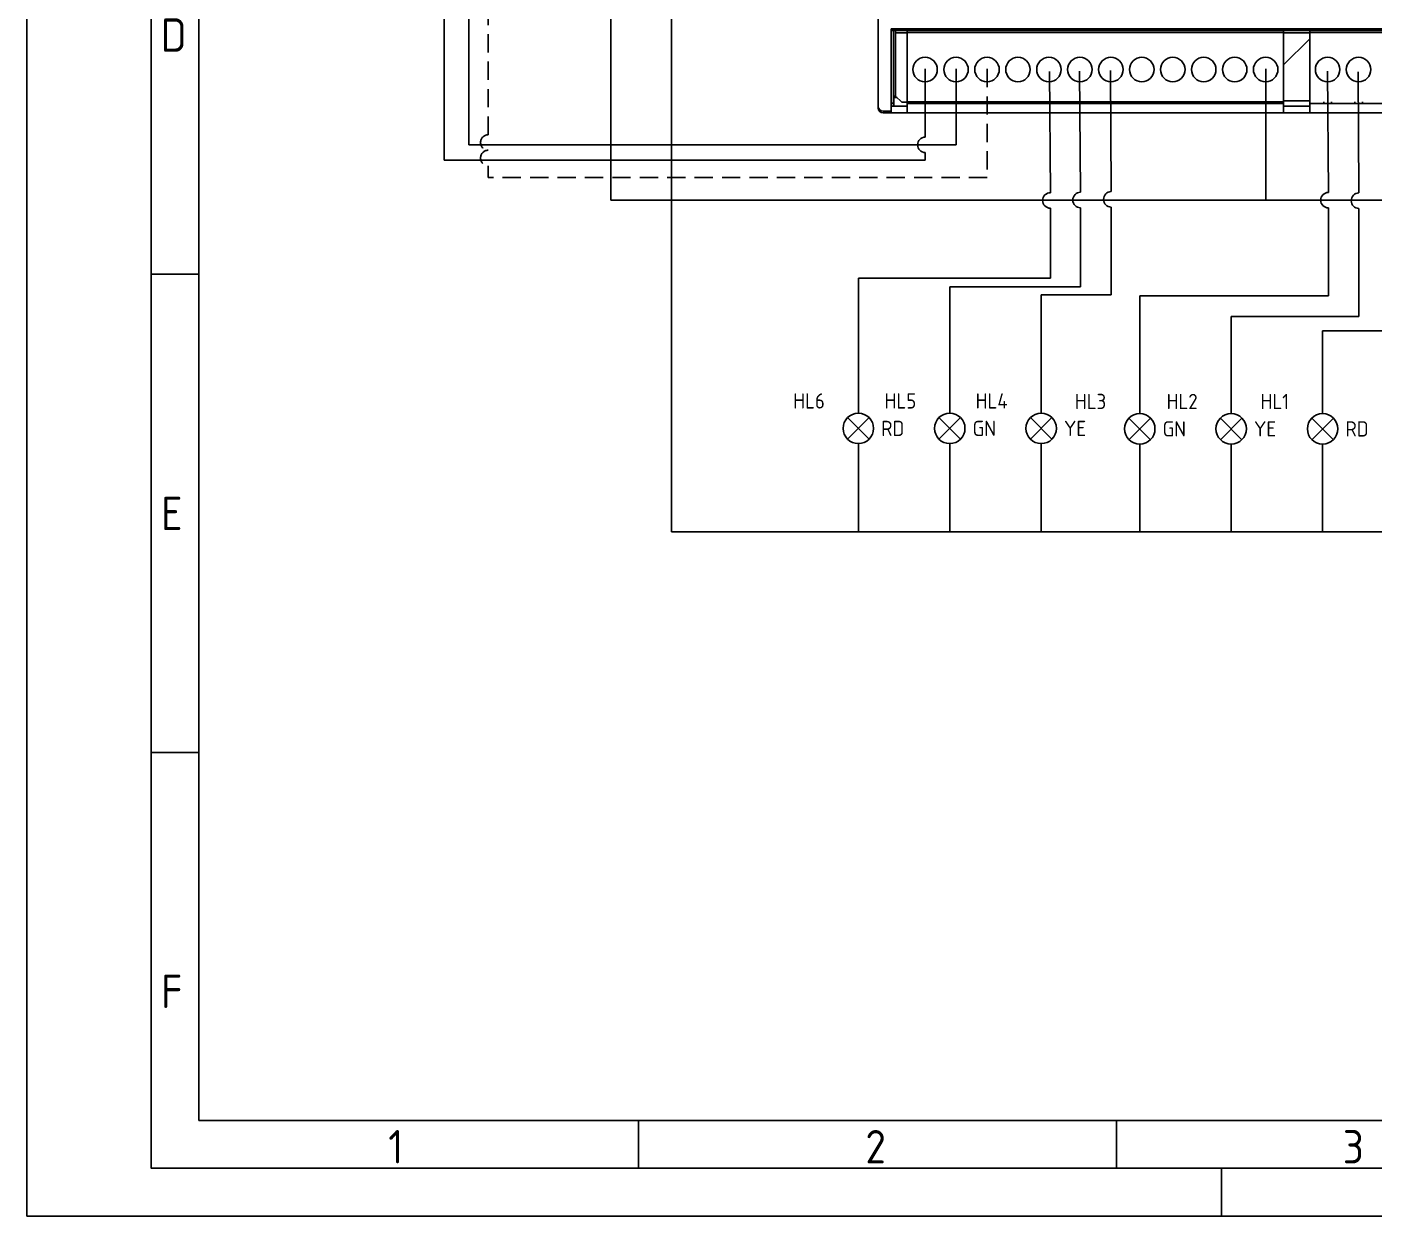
# Model space of a CAD drawing. Header units: millimetres. Extents: x 367 to 1026, y -455 to 11.
# Drawn here: x 367 to 588, y -455.1 to -260.1 of the extents above; entities that cross this region are included whole.
import ezdxf
from ezdxf.enums import TextEntityAlignment as Align

# ---------------------------------------------------------------- set-up
doc = ezdxf.new("R2010")
doc.units = ezdxf.units.MM
doc.header["$LTSCALE"] = 6
doc.linetypes.add('DASHED', pattern=[0.75, 0.5, -0.25])
for name, color, linetype in [('035', 5, 'Continuous'), ('07', 7, 'Continuous'), ('8_ALL_NOTES_BALLOONS_SYMBOLS_GT', 7, 'Continuous'), ('MISC', 2, 'Continuous'), ('RED_2.5mm^2', 1, 'Continuous'), ('SYMS', 7, 'Continuous'), ('TAGS', 51, 'Continuous'), ('TAN_6.0mm^2', 31, 'Continuous')]:
    doc.layers.add(name, color=color, linetype=linetype)
doc.styles.add('ISO Proportional', font='isocp.shx')
doc.styles.add('WD_IEC', font='isocp2.shx', dxfattribs={"width": 0.9, "height": 4})

# ---------------------------------------------------------------- blocks, each defined once
blk = doc.blocks.new('DIN_border_a3')
at = {"layer": '035'}
for p, q in [((17.98, 98.54), (13, 98.54)), ((18, 48.5), (13.02, 48.5)), ((64, 10), (64, 5)), ((114, 10), (114, 5)), ((125, 0), (125, 5))]:
    blk.add_line(p, q, dxfattribs=at)
for points in [[(0, 297), (420, 297), (420, 0), (0, 0)], [(18, 287), (410, 287), (410, 10), (18, 10)]]:
    blk.add_lwpolyline(points, close=True, dxfattribs=at)
at = {"layer": '07'}
blk.add_lwpolyline([(13, 292), (415, 292), (415, 5), (13, 5)], close=True, dxfattribs=at)
at = {"layer": '035', "style": 'ISO Proportional'}
for s, p in [('D', (14, 121.79)), ('E', (14.02, 71.75)), ('F', (14.02, 21.75)), ('1', (37.81, 5.5)), ('2', (87.73, 5.5)), ('3', (137.68, 5.5))]:
    blk.add_text(s, height=3.5, dxfattribs=at).set_placement(p)
blk = doc.blocks.new('VLT1R')
for p, q in [((0, 7.5), (0, 2.5)), ((-1.77, -1.77), (1.77, 1.77)), ((1.77, -1.77), (-1.77, 1.77)), ((0, -2.5), (0, -7.5))]:
    blk.add_line(p, q)
blk.add_circle((0, 0), 2.5)
at = {"style": 'WD_IEC'}
for tag, p in [('INST', (-5.5, 10.25)), ('LOC', (-5.5, 6.75)), ('TAG1', (-5.5, 3.25)), ('DESC1', (-5.5, -6.35)), ('DESC2', (-5.5, -9.85)), ('DESC3', (-5.5, -13.35))]:
    blk.add_attdef(tag, text='', height=2.5, dxfattribs=at).set_placement(p, align=Align.RIGHT)
blk.add_attdef('TERM01', text='', height=2, rotation=90, dxfattribs=at).set_placement((-1, 7.5), align=Align.RIGHT)
at = {"style": 'WD_IEC', "flags": 1}
for tag, p, height in [('X2TERM01', (0, 7.5), 0.32), ('X4LINK', (-3, 0), 0.32), ('X1LINK', (3, 0), 0.32), ('ASSYCODE', (1, -4), 1), ('FAMILY', (1, -5.5), 1), ('CATDESC', (1, -7), 1), ('X8TERM02', (0, -7.5), 0.32)]:
    blk.add_attdef(tag, p, '', height=height, dxfattribs=at)
at = {"style": 'WD_IEC', "flags": 9}
for tag, p in [('MFG', (-6, -0.25)), ('CAT', (-6, -2.75))]:
    blk.add_attdef(tag, text='', height=1.5, dxfattribs=at).set_placement(p, align=Align.RIGHT)
at = {"style": 'WD_IEC'}
blk.add_attdef('TERM02', (-1, -7.5), '', height=2, rotation=90, dxfattribs=at)
at = {"lineweight": 13, "style": 'WD_IEC'}
blk.add_attdef('COLOR', text='', height=2.5, dxfattribs=at).set_placement((3.75, 0), align=Align.MIDDLE_LEFT)
at = {"lineweight": 15, "style": 'WD_IEC'}
for tag, p in [('XREF', (-5.5, -18)), ('WDTAGALT', (-5.5, -22))]:
    blk.add_attdef(tag, text='', height=2.5, dxfattribs=at).set_placement(p, align=Align.RIGHT)
blk = doc.blocks.new('VLT1G')
for p, q in [((0, 7.5), (0, 2.5)), ((-1.77, -1.77), (1.77, 1.77)), ((1.77, -1.77), (-1.77, 1.77)), ((0, -2.5), (0, -7.5))]:
    blk.add_line(p, q)
blk.add_circle((0, 0), 2.5)
at = {"style": 'WD_IEC'}
for tag, p in [('INST', (-5.5, 10.25)), ('LOC', (-5.5, 6.75)), ('TAG1', (-5.5, 3.25)), ('DESC1', (-5.5, -6.35)), ('DESC2', (-5.5, -9.85)), ('DESC3', (-5.5, -13.35))]:
    blk.add_attdef(tag, text='', height=2.5, dxfattribs=at).set_placement(p, align=Align.RIGHT)
blk.add_attdef('TERM01', text='', height=2, rotation=90, dxfattribs=at).set_placement((-1, 7.5), align=Align.RIGHT)
at = {"style": 'WD_IEC', "flags": 1}
for tag, p, height in [('X2TERM01', (0, 7.5), 0.32), ('X4LINK', (-3, 0), 0.32), ('X1LINK', (3, 0), 0.32), ('ASSYCODE', (1, -4), 1), ('FAMILY', (1, -5.5), 1), ('CATDESC', (1, -7), 1), ('X8TERM02', (0, -7.5), 0.32)]:
    blk.add_attdef(tag, p, '', height=height, dxfattribs=at)
at = {"style": 'WD_IEC', "flags": 9}
for tag, p in [('MFG', (-6, -0.25)), ('CAT', (-6, -2.75))]:
    blk.add_attdef(tag, text='', height=1.5, dxfattribs=at).set_placement(p, align=Align.RIGHT)
at = {"style": 'WD_IEC'}
blk.add_attdef('TERM02', (-1, -7.5), '', height=2, rotation=90, dxfattribs=at)
at = {"lineweight": 13, "style": 'WD_IEC'}
blk.add_attdef('COLOR', text='', height=2.5, dxfattribs=at).set_placement((3.75, 0), align=Align.MIDDLE_LEFT)
at = {"lineweight": 15, "style": 'WD_IEC'}
for tag, p in [('XREF', (-5.5, -18)), ('WDTAGALT', (-5.5, -21))]:
    blk.add_attdef(tag, text='', height=2.5, dxfattribs=at).set_placement(p, align=Align.RIGHT)
blk = doc.blocks.new('VLT1Y')
for p, q in [((0, 7.5), (0, 2.5)), ((-1.77, -1.77), (1.77, 1.77)), ((1.77, -1.77), (-1.77, 1.77)), ((0, -2.5), (0, -7.5))]:
    blk.add_line(p, q)
blk.add_circle((0, 0), 2.5)
at = {"style": 'WD_IEC'}
for tag, p in [('INST', (-5.5, 10.25)), ('LOC', (-5.5, 6.75)), ('TAG1', (-5.5, 3.25)), ('DESC1', (-5.5, -6.35)), ('DESC2', (-5.5, -9.85)), ('DESC3', (-5.5, -13.35))]:
    blk.add_attdef(tag, text='', height=2.5, dxfattribs=at).set_placement(p, align=Align.RIGHT)
blk.add_attdef('TERM01', text='', height=2, rotation=90, dxfattribs=at).set_placement((-1, 7.5), align=Align.RIGHT)
at = {"style": 'WD_IEC', "flags": 1}
for tag, p, height in [('X2TERM01', (0, 7.5), 0.32), ('X4LINK', (-3, 0), 0.32), ('X1LINK', (3, 0), 0.32), ('ASSYCODE', (1, -4), 1), ('FAMILY', (1, -5.5), 1), ('CATDESC', (1, -7), 1), ('X8TERM02', (0, -7.5), 0.32)]:
    blk.add_attdef(tag, p, '', height=height, dxfattribs=at)
at = {"style": 'WD_IEC', "flags": 9}
for tag, p in [('MFG', (-6, -0.25)), ('CAT', (-6, -2.75))]:
    blk.add_attdef(tag, text='', height=1.5, dxfattribs=at).set_placement(p, align=Align.RIGHT)
at = {"style": 'WD_IEC'}
blk.add_attdef('TERM02', (-1, -7.5), '', height=2, rotation=90, dxfattribs=at)
at = {"lineweight": 13, "style": 'WD_IEC'}
blk.add_attdef('COLOR', text='', height=2.5, dxfattribs=at).set_placement((3.75, 0), align=Align.MIDDLE_LEFT)
at = {"lineweight": 15, "style": 'WD_IEC'}
for tag, p in [('XREF', (-5.5, -18)), ('WDTAGALT', (-5.5, -21.5))]:
    blk.add_attdef(tag, text='', height=2.5, dxfattribs=at).set_placement(p, align=Align.RIGHT)

msp = doc.modelspace()

# ---------------------------------------------------------------- linework, layer by layer
at = {"color": 7, "linetype": 'Continuous'}
for p, q in [((506.67, -194.68), (506.67, -273.08)), ((508.77, -273.88), (508.77, -260.38)), ((508.77, -260.38), (641.85, -260.38)), ((507.47, -273.88), (508.77, -273.88))]:
    msp.add_line(p, q, dxfattribs=at)
msp.add_arc((507.47, -273.08), 0.8, 180, 270, dxfattribs=at)
at = {"layer": '8_ALL_NOTES_BALLOONS_SYMBOLS_GT', "color": 7, "linetype": 'Continuous'}
for p, q in [((506.67, -186.98), (506.67, -273.38)), ((508.77, -274.18), (508.77, -260.68)), ((508.77, -260.68), (641.85, -260.68)), ((509.17, -260.68), (509.17, -273.08)), ((509.52, -260.68), (509.52, -271.43)), ((511.41, -260.68), (511.41, -274.16)), ((573.15, -260.68), (573.15, -274.16)), ((577.45, -260.68), (577.45, -274.16)), ((511.41, -261.03), (509.52, -261.03)), ((511.43, -272.34), (511.43, -261.01)), ((573.15, -261.01), (511.43, -261.01)), ((577.45, -261.03), (573.15, -261.03)), ((577.45, -262), (573.15, -266.29)), ((577.47, -272.34), (577.47, -261.01)), ((639.19, -261.01), (577.47, -261.01)), ((509.2, -271.66), (509.47, -271.38)), ((509.2, -273.08), (509.2, -271.66)), ((509.2, -271.66), (509.75, -271.66)), ((510.52, -272.43), (509.52, -271.43)), ((509.17, -272.58), (508.77, -272.58)), ((511.41, -273.08), (508.77, -273.08)), ((510.52, -272.43), (511.41, -272.43)), ((511.41, -272.63), (573.15, -272.63)), ((573.15, -272.34), (511.43, -272.34)), ((513.74, -272.63), (513.74, -272.34)), ((514.99, -272.63), (514.99, -272.34)), ((518.8, -272.63), (518.8, -272.34)), ((520.07, -272.63), (520.07, -272.34)), ((523.88, -272.63), (523.88, -272.34)), ((525.15, -272.63), (525.15, -272.34)), ((528.96, -272.63), (528.96, -272.34)), ((530.23, -272.63), (530.23, -272.34)), ((534.04, -272.63), (534.04, -272.34)), ((535.31, -272.63), (535.31, -272.34)), ((539.12, -272.63), (539.12, -272.34)), ((540.39, -272.63), (540.39, -272.34)), ((544.2, -272.63), (544.2, -272.34)), ((545.47, -272.63), (545.47, -272.34)), ((549.28, -272.63), (549.28, -272.34)), ((550.55, -272.63), (550.55, -272.34)), ((554.36, -272.63), (554.36, -272.34)), ((555.63, -272.63), (555.63, -272.34)), ((559.44, -272.63), (559.44, -272.34)), ((560.71, -272.63), (560.71, -272.34)), ((564.52, -272.63), (564.52, -272.34)), ((565.79, -272.63), (565.79, -272.34)), ((569.6, -272.63), (569.6, -272.34)), ((570.87, -272.63), (570.87, -272.34)), ((577.45, -272.18), (573.15, -272.18)), ((577.45, -273.08), (573.15, -273.08)), ((577.45, -272.63), (639.19, -272.63)), ((579.78, -272.63), (579.78, -272.34)), ((581.03, -272.63), (581.03, -272.34)), ((584.84, -272.63), (584.84, -272.34)), ((586.11, -272.63), (586.11, -272.34)), ((701.87, -274.18), (507.47, -274.18)), ((511.41, -274.16), (573.15, -274.16))]:
    msp.add_line(p, q, dxfattribs=at)
for centre in [(514.35, -267.06), (519.43, -267.06), (524.51, -267.06), (529.59, -267.06), (534.67, -267.06), (539.75, -267.06), (544.83, -267.06), (549.91, -267.06), (554.99, -267.06), (560.07, -267.06), (565.15, -267.06), (570.23, -267.06), (580.39, -267.06), (585.47, -267.06)]:
    msp.add_circle(centre, 2.01, dxfattribs=at)
msp.add_arc((507.47, -273.38), 0.8, 180, 270, dxfattribs=at)
at = {"layer": 'RED_2.5mm^2'}
for p, q in [((435.46, -281.95), (435.46, -90.19)), ((462.77, -132.95), (462.77, -288.51)), ((514.38, -266.96), (514.38, -278.14)), ((534.77, -267.39), (534.91, -287.26)), ((539.7, -267.33), (539.85, -287.2)), ((544.76, -267.22), (544.9, -287.09)), ((570.26, -266.96), (570.26, -288.51)), ((580.38, -267.35), (580.53, -287.22)), ((585.4, -267.44), (585.54, -287.31)), ((514.38, -280.68), (514.38, -281.95)), ((514.38, -281.95), (435.46, -281.95)), ((462.77, -288.51), (636.27, -288.51)), ((534.91, -289.8), (534.91, -301.28)), ((539.85, -289.74), (539.85, -302.68)), ((544.9, -289.63), (544.9, -304.03)), ((580.53, -289.76), (580.53, -304.16)), ((585.54, -289.85), (585.54, -307.59)), ((534.91, -301.28), (503.4, -301.28)), ((503.4, -301.28), (503.4, -318.42)), ((539.85, -302.68), (518.4, -302.68)), ((518.4, -302.68), (518.4, -318.42)), ((544.9, -304.03), (533.4, -304.03)), ((533.4, -304.03), (533.4, -318.42)), ((580.53, -304.16), (549.57, -304.16)), ((549.57, -304.16), (549.57, -318.5)), ((585.54, -307.59), (564.57, -307.59)), ((564.57, -307.59), (564.57, -318.5)), ((590.51, -309.93), (579.57, -309.93)), ((579.57, -309.93), (579.57, -318.5))]:
    msp.add_line(p, q, dxfattribs=at)
at = {"layer": 'RED_2.5mm^2', "color": 5}
for p, q in [((439.48, -279.41), (439.48, -91.46)), ((519.46, -266.96), (519.46, -279.41)), ((519.46, -279.41), (439.48, -279.41))]:
    msp.add_line(p, q, dxfattribs=at)
at = {"layer": 'RED_2.5mm^2', "color": 3, "linetype": 'DASHED'}
msp.add_line((442.69, -282.84), (442.69, -284.79), dxfattribs=at)
at = {"layer": 'RED_2.5mm^2', "color": 0}
msp.add_line((442.69, -284.79), (442.79, -284.79), dxfattribs=at)
at = {"layer": 'RED_2.5mm^2', "color": 250}
for p, q in [((503.4, -333.42), (503.4, -342.86)), ((518.4, -333.42), (518.4, -342.86)), ((533.4, -333.42), (533.4, -342.86)), ((549.57, -333.5), (549.57, -342.86)), ((564.57, -333.5), (564.57, -342.86)), ((579.57, -333.5), (579.57, -342.86)), ((472.77, -342.86), (741.53, -342.86))]:
    msp.add_line(p, q, dxfattribs=at)
at = {"layer": 'RED_2.5mm^2'}
for centre in [(514.38, -279.41), (534.91, -288.53), (539.85, -288.47), (544.9, -288.36), (580.53, -288.49), (585.54, -288.58)]:
    msp.add_arc(centre, 1.27, 90, 270, dxfattribs=at)
at = {"layer": 'TAGS', "color": 3, "linetype": 'DASHED'}
for p, q in [((442.69, -277.76), (442.69, -91.46)), ((524.54, -266.96), (524.54, -284.79)), ((524.54, -284.79), (442.79, -284.79))]:
    msp.add_line(p, q, dxfattribs=at)
for centre in [(442.69, -279.03), (442.69, -281.57)]:
    msp.add_arc(centre, 1.27, 90, 270, dxfattribs=at)
at = {"layer": 'TAN_6.0mm^2', "color": 250}
msp.add_line((472.77, -184.56), (472.77, -342.86), dxfattribs=at)

# ---------------------------------------------------------------- block references
at = {"xscale": 1.567960137562369, "yscale": 1.567960137562369, "zscale": 1.567960137562369}
msp.add_blockref('DIN_border_a3', (367, -455.11), dxfattribs=at)
at = {"layer": 'SYMS'}
ref = msp.add_blockref('VLT1R', (503.4, -325.92), dxfattribs=at)
ref.add_attrib('COLOR', 'RD', dxfattribs={"layer": 'MISC', "lineweight": 13, "height": 2.5, "style": 'WD_IEC'}).set_placement((507.15, -325.92), align=Align.MIDDLE_LEFT)
ref.add_attrib('TAG1', 'HL6', dxfattribs={"layer": 'TAGS', "height": 2.5, "style": 'WD_IEC'}).set_placement((497.9, -322.67), align=Align.RIGHT)
ref = msp.add_blockref('VLT1G', (518.4, -325.92), dxfattribs=at)
ref.add_attrib('COLOR', 'GN', dxfattribs={"layer": 'MISC', "lineweight": 13, "height": 2.5, "style": 'WD_IEC'}).set_placement((522.15, -325.92), align=Align.MIDDLE_LEFT)
ref.add_attrib('TAG1', 'HL5', dxfattribs={"layer": 'TAGS', "height": 2.5, "style": 'WD_IEC'}).set_placement((512.9, -322.67), align=Align.RIGHT)
ref = msp.add_blockref('VLT1Y', (533.4, -325.92), dxfattribs=at)
ref.add_attrib('COLOR', 'YE', dxfattribs={"layer": 'MISC', "lineweight": 13, "height": 2.5, "style": 'WD_IEC'}).set_placement((537.15, -325.92), align=Align.MIDDLE_LEFT)
ref.add_attrib('TAG1', 'HL4', dxfattribs={"layer": 'TAGS', "height": 2.5, "style": 'WD_IEC'}).set_placement((527.9, -322.67), align=Align.RIGHT)
ref = msp.add_blockref('VLT1R', (549.57, -326), dxfattribs=at)
ref.add_attrib('COLOR', 'GN', dxfattribs={"layer": 'MISC', "lineweight": 13, "height": 2.5, "style": 'WD_IEC'}).set_placement((553.32, -326), align=Align.MIDDLE_LEFT)
ref.add_attrib('TAG1', 'HL3', dxfattribs={"layer": 'TAGS', "height": 2.5, "style": 'WD_IEC'}).set_placement((544.07, -322.75), align=Align.RIGHT)
ref = msp.add_blockref('VLT1G', (564.57, -326), dxfattribs=at)
ref.add_attrib('COLOR', 'YE', dxfattribs={"layer": 'MISC', "lineweight": 13, "height": 2.5, "style": 'WD_IEC'}).set_placement((568.32, -326), align=Align.MIDDLE_LEFT)
ref.add_attrib('TAG1', 'HL2', dxfattribs={"layer": 'TAGS', "height": 2.5, "style": 'WD_IEC'}).set_placement((559.07, -322.75), align=Align.RIGHT)
ref = msp.add_blockref('VLT1Y', (579.57, -326), dxfattribs=at)
ref.add_attrib('COLOR', 'RD', dxfattribs={"layer": 'MISC', "lineweight": 13, "height": 2.5, "style": 'WD_IEC'}).set_placement((583.32, -326), align=Align.MIDDLE_LEFT)
ref.add_attrib('TAG1', 'HL1', dxfattribs={"layer": 'TAGS', "height": 2.5, "style": 'WD_IEC'}).set_placement((574.07, -322.75), align=Align.RIGHT)

doc.saveas('drawing.dxf')
